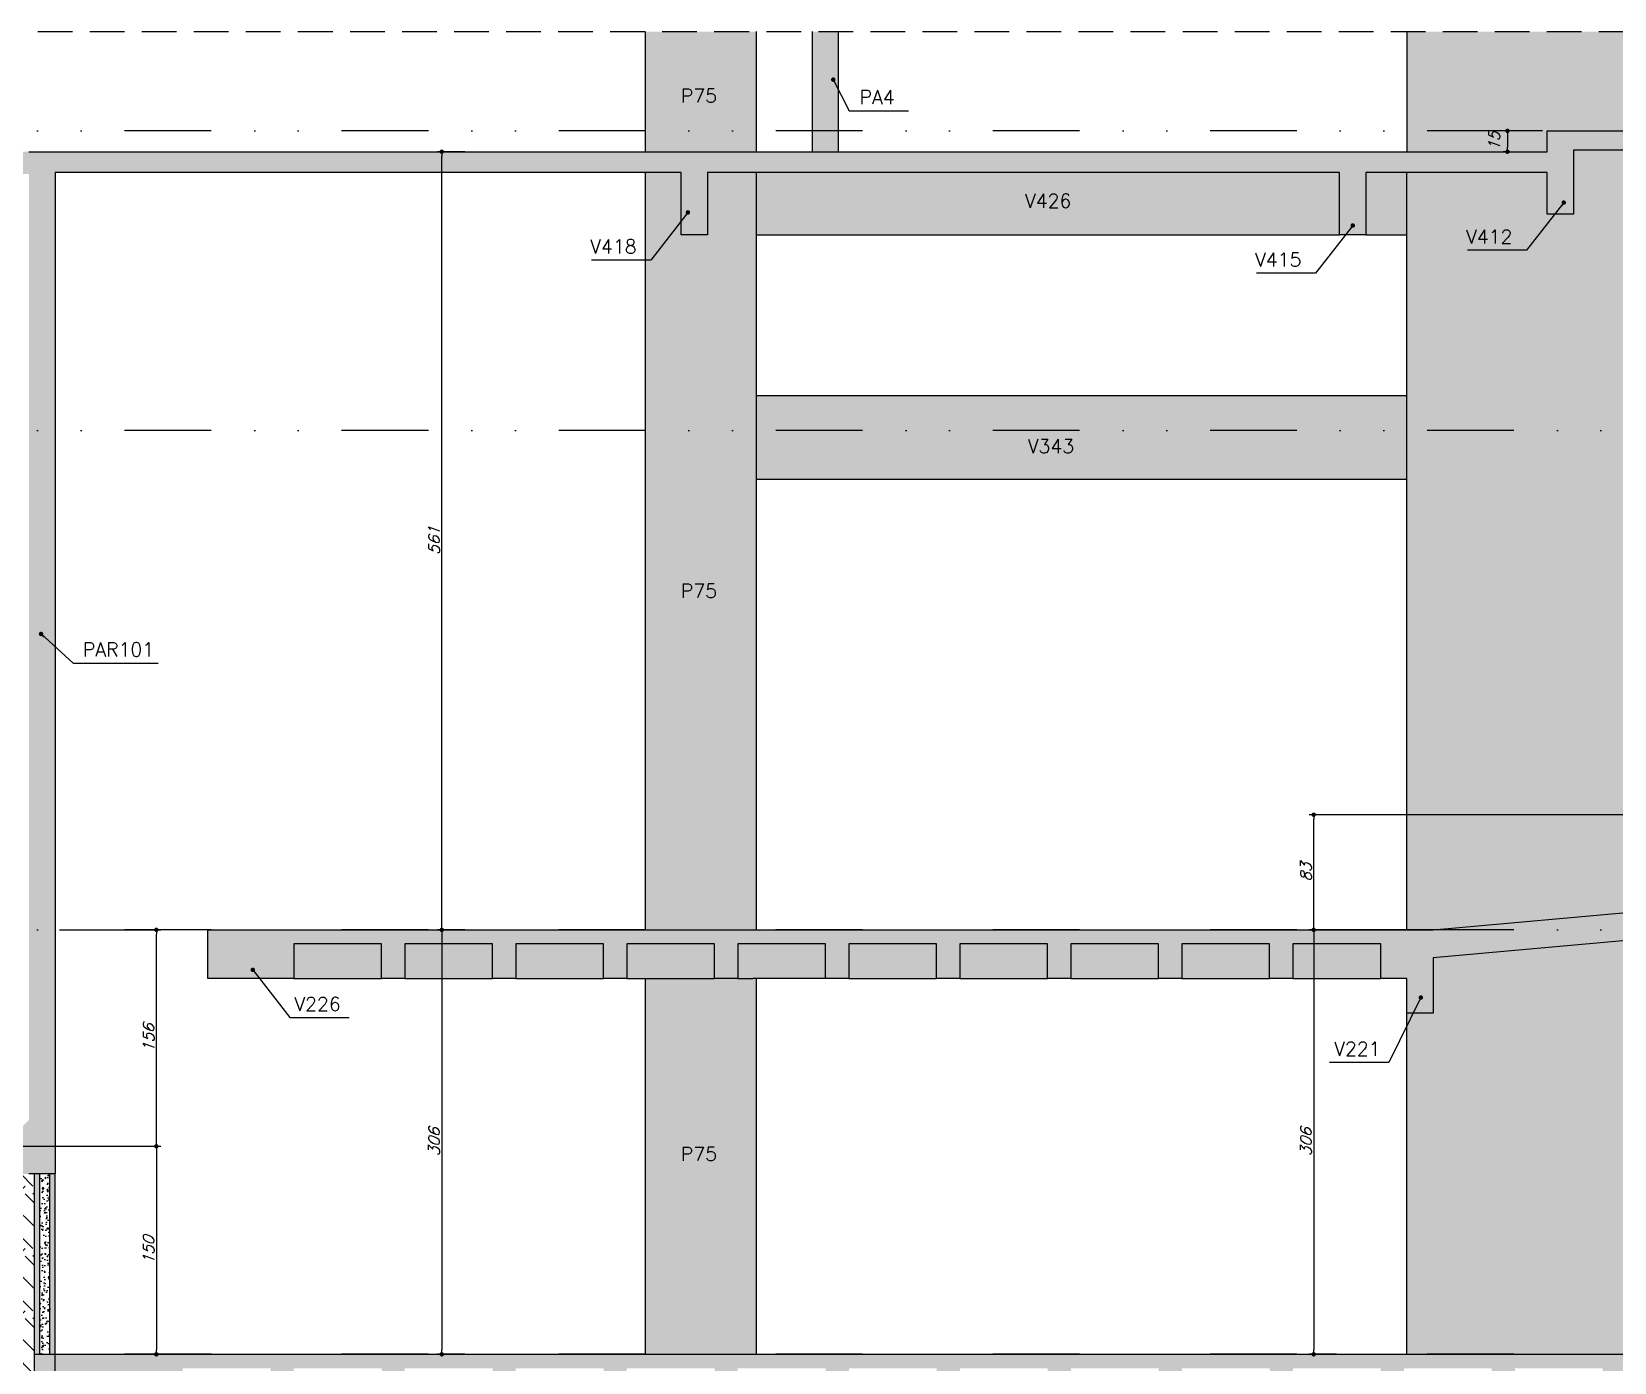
# Model space of a CAD drawing. Header units: millimetres. Extents: x 0 to 7795, y 0 to 4500.
# Drawn here: x 927 to 2068, y 1690 to 2649 of the extents above; entities that cross this region are included whole.
import ezdxf

# ---------------------------------------------------------------- set-up
doc = ezdxf.new("R2010")
doc.units = ezdxf.units.MM
doc.header["$LTSCALE"] = 50
doc.linetypes.add('DASHED', pattern=[0.75, 0.5, -0.25])
doc.linetypes.add('DIVIDE2', pattern=[0.625, 0.25, -0.125, 0, -0.125, 0, -0.125])
for name, color, linetype in [('F-AUX', 2, 'Continuous'), ('F-AUX-DET', 2, 'Continuous'), ('F-CORTE', 4, 'Continuous'), ('F-COTAS', 106, 'Continuous'), ('F-EIXOS-DET', 1, 'Continuous'), ('F-LEADER', 1, 'Continuous'), ('F-SOLIDO-CORTE', 71, 'Continuous'), ('F-TEXTO-YELLOW', 2, 'Continuous'), ('F-VISTA', 2, 'Continuous'), ('F-VISTA SÓLIDO 1', 254, 'Continuous'), ('F-VISTA SÓLIDO 3', 252, 'Continuous')]:
    doc.layers.add(name, color=color, linetype=linetype)
doc.styles.add('CP-TEXT-INCL', font='simplex.shx', dxfattribs={"oblique": 20})
doc.styles.add('MCP', font='simplex.shx')
doc.dimstyles.new('CP-COTAS-50', dxfattribs={"dimscale": 0.64, "dimtxt": 12.5, "dimasz": 5, "dimexe": 5, "dimexo": 5, "dimgap": 2.5, "dimtad": 1, "dimdec": 1, "dimdsep": 46, "dimtxsty": 'CP-TEXT-INCL', "dimblk1": 'DOT', "dimblk2": 'DOT', "dimsah": 1, "dimcen": 9, "dimclrd": 256, "dimclre": 256, "dimclrt": 256, "dimadec": 0, "dimazin": 0, "dimtfac": 1, "dimtdec": 1, "dimtmove": 2, "dimatfit": 3, "dimldrblk": 'DOT', "dimfxl": 5, "dimtolj": 1, "dimarcsym": 0})
pattern_1 = [(45, (-2871.623, 896.083), (0, 44.90128), [31.75, -31.75]), (45, (-2880.042, 904.5), (0, 44.90128), [31.75, -31.75]), (45, (-2888.46, 912.92), (0, 44.90128), [31.75, -31.75]), (135, (-2888.46, 918.533), (-44.90128, 0), [31.75, -31.75]), (135, (-2880.042, 926.952), (-44.90128, 0), [31.75, -31.75]), (135, (-2871.623, 935.37), (-44.90128, 0), [31.75, -31.75])]

# ---------------------------------------------------------------- blocks, each defined once
blk = doc.blocks.new('_DOT')
at = {"color": 0, "linetype": 'ByBlock'}
blk.add_line((-0.5, 0), (-1, 0), dxfattribs=at)
at = {"color": 0, "linetype": 'ByBlock', "const_width": 0.5}
blk.add_lwpolyline([(-0.25, 0, 1), (0.25, 0, 1)], format="xyb", close=True, dxfattribs=at)
blk = doc.blocks.new('*D115')
at = {"layer": 'DEFPOINTS', "color": 0, "transparency": 16777216}
for p in [(864.5, 1845.4), (977.4, 1695.4), (1017.1, 1695.4)]:
    blk.add_point(p, dxfattribs=at)
at = {"layer": 'F-COTAS', "lineweight": -2, "transparency": 16777216}
for p, q in [((867.7, 1845.4), (1020.3, 1845.4)), ((1017.1, 1842.2), (1017.1, 1698.6)), ((980.6, 1695.4), (1020.3, 1695.4))]:
    blk.add_line(p, q, dxfattribs=at)
at = {"layer": 'F-COTAS', "lineweight": -2, "transparency": 16777216, "xscale": 3.2, "yscale": 3.2, "zscale": 3.2}
for p, rotation in [((1017.1, 1845.4), 90), ((1017.1, 1695.4), 270)]:
    blk.add_blockref('_DOT', p, dxfattribs=dict(at, rotation=rotation))
at = {"layer": 'F-COTAS', "transparency": 16777216, "insert": (1011.5, 1770.4), "char_height": 8, "attachment_point": 5, "rotation": 90, "style": 'CP-TEXT-INCL'}
blk.add_mtext('\\A1;150', dxfattribs=at)
blk = doc.blocks.new('*D119')
at = {"layer": 'DEFPOINTS', "color": 0, "transparency": 16777216}
for p in [(1242.6, 2001.4), (1222.8, 1695.4), (1242.6, 1695.4)]:
    blk.add_point(p, dxfattribs=at)
at = {"layer": 'F-COTAS', "lineweight": -2, "transparency": 16777216}
for p, q in [((1239.4, 2001.4), (1219.6, 2001.4)), ((1222.8, 1998.2), (1222.8, 1698.6)), ((1239.4, 1695.4), (1219.6, 1695.4))]:
    blk.add_line(p, q, dxfattribs=at)
at = {"layer": 'F-COTAS', "lineweight": -2, "transparency": 16777216, "xscale": 3.2, "yscale": 3.2, "zscale": 3.2}
for p, rotation in [((1222.8, 2001.4), 90), ((1222.8, 1695.4), 270)]:
    blk.add_blockref('_DOT', p, dxfattribs=dict(at, rotation=rotation))
at = {"layer": 'F-COTAS', "transparency": 16777216, "insert": (1217.2, 1848.4), "char_height": 8, "attachment_point": 5, "rotation": 90, "style": 'CP-TEXT-INCL'}
blk.add_mtext('\\A1;306', dxfattribs=at)
blk = doc.blocks.new('*D120')
at = {"layer": 'DEFPOINTS', "color": 0, "transparency": 16777216}
for p in [(1222.8, 2562.4), (1242.6, 2562.4), (1242.6, 2001.4)]:
    blk.add_point(p, dxfattribs=at)
at = {"layer": 'F-COTAS', "lineweight": -2, "transparency": 16777216}
for p, q in [((1239.4, 2562.4), (1219.6, 2562.4)), ((1222.8, 2004.6), (1222.8, 2559.2)), ((1239.4, 2001.4), (1219.6, 2001.4))]:
    blk.add_line(p, q, dxfattribs=at)
at = {"layer": 'F-COTAS', "lineweight": -2, "transparency": 16777216, "xscale": 3.2, "yscale": 3.2, "zscale": 3.2}
for p, rotation in [((1222.8, 2562.4), 90), ((1222.8, 2001.4), 270)]:
    blk.add_blockref('_DOT', p, dxfattribs=dict(at, rotation=rotation))
at = {"layer": 'F-COTAS', "transparency": 16777216, "insert": (1217.2, 2281.9), "char_height": 8, "attachment_point": 5, "rotation": 90, "style": 'CP-TEXT-INCL'}
blk.add_mtext('\\A1;561', dxfattribs=at)
blk = doc.blocks.new('*D121')
at = {"layer": 'DEFPOINTS', "color": 0, "transparency": 16777216}
for p in [(1851.1, 2084.4), (2862.2, 2084.4), (1937.2, 2001.4)]:
    blk.add_point(p, dxfattribs=at)
at = {"layer": 'F-COTAS', "lineweight": -2, "transparency": 16777216}
for p, q in [((2859, 2084.4), (1847.9, 2084.4)), ((1851.1, 2004.6), (1851.1, 2081.2)), ((1934, 2001.4), (1847.9, 2001.4))]:
    blk.add_line(p, q, dxfattribs=at)
at = {"layer": 'F-COTAS', "lineweight": -2, "transparency": 16777216, "xscale": 3.2, "yscale": 3.2, "zscale": 3.2}
for p, rotation in [((1851.1, 2084.4), 90), ((1851.1, 2001.4), 270)]:
    blk.add_blockref('_DOT', p, dxfattribs=dict(at, rotation=rotation))
at = {"layer": 'F-COTAS', "transparency": 16777216, "insert": (1845.5, 2042.9), "char_height": 8, "attachment_point": 5, "rotation": 90, "style": 'CP-TEXT-INCL'}
blk.add_mtext('\\A1;83', dxfattribs=at)
blk = doc.blocks.new('*D125')
at = {"layer": 'DEFPOINTS', "color": 0, "transparency": 16777216}
for p in [(2019.2, 2577.4), (1990.7, 2562.4), (1995.5, 2562.4)]:
    blk.add_point(p, dxfattribs=at)
at = {"layer": 'F-COTAS', "lineweight": -2, "transparency": 16777216}
for p, q in [((2016, 2577.4), (1987.5, 2577.4)), ((1990.7, 2574.2), (1990.7, 2565.6)), ((1992.3, 2562.4), (1987.5, 2562.4))]:
    blk.add_line(p, q, dxfattribs=at)
at = {"layer": 'F-COTAS', "lineweight": -2, "transparency": 16777216, "xscale": 3.2, "yscale": 3.2, "zscale": 3.2}
for p, rotation in [((1990.7, 2577.4), 90), ((1990.7, 2562.4), 270)]:
    blk.add_blockref('_DOT', p, dxfattribs=dict(at, rotation=rotation))
at = {"layer": 'F-COTAS', "transparency": 16777216, "insert": (1981.1, 2569.9), "char_height": 8, "attachment_point": 5, "rotation": 90, "style": 'CP-TEXT-INCL'}
blk.add_mtext('\\A1;15', dxfattribs=at)
blk = doc.blocks.new('*D126')
at = {"layer": 'DEFPOINTS', "color": 0, "transparency": 16777216}
for p in [(1870.8, 2001.4), (1851.1, 1695.4), (1870.8, 1695.4)]:
    blk.add_point(p, dxfattribs=at)
at = {"layer": 'F-COTAS', "lineweight": -2, "transparency": 16777216}
for p, q in [((1867.6, 2001.4), (1847.9, 2001.4)), ((1851.1, 1998.2), (1851.1, 1698.6)), ((1867.6, 1695.4), (1847.9, 1695.4))]:
    blk.add_line(p, q, dxfattribs=at)
at = {"layer": 'F-COTAS', "lineweight": -2, "transparency": 16777216, "xscale": 3.2, "yscale": 3.2, "zscale": 3.2}
for p, rotation in [((1851.1, 2001.4), 90), ((1851.1, 1695.4), 270)]:
    blk.add_blockref('_DOT', p, dxfattribs=dict(at, rotation=rotation))
at = {"layer": 'F-COTAS', "transparency": 16777216, "insert": (1845.5, 1848.4), "char_height": 8, "attachment_point": 5, "rotation": 90, "style": 'CP-TEXT-INCL'}
blk.add_mtext('\\A1;306', dxfattribs=at)
blk = doc.blocks.new('*D127')
at = {"layer": 'DEFPOINTS', "color": 0, "transparency": 16777216}
for p in [(944.2, 2001.4), (1017.1, 2001.4), (944.2, 1845.4)]:
    blk.add_point(p, dxfattribs=at)
at = {"layer": 'F-COTAS', "lineweight": -2, "transparency": 16777216}
for p, q in [((947.4, 2001.4), (1020.3, 2001.4)), ((1017.1, 1848.6), (1017.1, 1998.2)), ((947.4, 1845.4), (1020.3, 1845.4))]:
    blk.add_line(p, q, dxfattribs=at)
at = {"layer": 'F-COTAS', "lineweight": -2, "transparency": 16777216, "xscale": 3.2, "yscale": 3.2, "zscale": 3.2}
for p, rotation in [((1017.1, 2001.4), 90), ((1017.1, 1845.4), 270)]:
    blk.add_blockref('_DOT', p, dxfattribs=dict(at, rotation=rotation))
at = {"layer": 'F-COTAS', "transparency": 16777216, "insert": (1011.5, 1923.4), "char_height": 8, "attachment_point": 5, "rotation": 90, "style": 'CP-TEXT-INCL'}
blk.add_mtext('\\A1;156', dxfattribs=at)

msp = doc.modelspace()

# ---------------------------------------------------------------- hatches: boundary and pattern name
at = {"layer": 'F-AUX'}
h = msp.add_hatch(dxfattribs=at)
h.set_pattern_fill('AR-CONC', color=1, scale=0.05)
h.set_pattern_definition([(50, (-2871.623, 896.0825), (9.109233, -0.796954), [0.9525, -10.4775]), (355, (-2871.623, 896.083), (-1.76217, 9.552842), [0.762, -8.38203]), (100.45144, (-2870.864, 896.016), (7.347062, 8.755888), [0.8095, -8.904512]), (46.1842, (-2871.623, 898.623), (13.553952, -2.102116), [1.42875, -15.71625]), (96.63556, (-2870.493, 898.447), (11.870207, 12.371306), [1.21425, -13.35678]), (351.18415, (-2871.623, 898.623), (11.870207, 12.371306), [1.143, -12.572987]), (21, (-2870.353, 897.9875), (7.58072, -5.11326), [0.9525, -10.4775]), (326, (-2870.353, 897.988), (3.090101, 9.209398), [0.762, -8.382]), (71.45144, (-2869.721, 897.561), (10.67082, 4.096138), [0.8095, -8.904497]), (37.5, (-2871.6227, 896.0825), (0.1544302, 4.227752), [0, -8.2804, 0, -8.509, 0, -8.41375]), (7.5, (-2871.6227, 896.0825), (3.340983, 5.009029), [0, -4.8514, 0, -8.0899, 0, -3.20675]), (327.5, (-2874.455, 896.0825), (6.7795298, -0.2864372), [0, -3.175, 0, -9.906, 0, -13.1445]), (317.5, (-2875.725, 896.0825), (7.406459, 1.271325), [0, -4.1275, 0, -6.5786, 0, -9.3345])])
h.paths.add_polyline_path([(940.23, 1825.39), (933.23, 1825.39), (933.23, 1695.39), (940.23, 1695.39)])
at = {"layer": 'F-AUX-DET'}
h = msp.add_hatch(dxfattribs=at)
h.set_pattern_fill('EARTH', color=252, scale=5, angle=45)
h.set_pattern_definition(pattern_1)
h.paths.add_polyline_path([(929.23, 1825.39), (925.23, 1825.39), (649.08, 1825.39), (639.08, 1825.39), (546.31, 1825.39), (538.23, 1825.39), (533.28, 1825.39), (519.23, 1825.39), (519.23, 1871.25), (519.23, 2001.4), (406.66, 2001.4), (406.66, 1695.4), (929.23, 1695.4)])
h = msp.add_hatch(dxfattribs=at)
h.set_pattern_fill('EARTH', color=252, scale=5, angle=45)
h.set_pattern_definition(pattern_1)
h.paths.add_polyline_path([(406.66, 999.4), (929.23, 999.4), (929.23, 1695.4), (406.66, 1695.4)])
at = {"layer": 'F-SOLIDO-CORTE'}
h = msp.add_hatch(color=256, dxfattribs=at)
h.dxf.hatch_style = 1
h.paths.add_polyline_path([(3543.23, 999.4), (3593.23, 999.4), (3593.23, 1695.39), (3593.23, 1881.95), (3593.23, 2001.39), (3593.23, 2197.76), (3593.23, 2648.95), (3543.23, 2648.95), (3543.23, 2361.39), (3375.78, 2361.39), (3140.81, 2361.39), (3127.47, 2361.39), (3048.23, 2361.39), (3048.23, 2369.23), (3048.23, 2397.39), (3039.31, 2397.39), (3029.23, 2397.39), (3029.23, 2365.56), (3029.23, 2337.39), (3039.31, 2337.39), (3048.23, 2337.39), (3127.47, 2337.39), (3140.81, 2337.39), (3375.78, 2337.39), (3543.23, 2337.39), (3543.23, 2165.03), (3543.23, 2084.39), (3375.92, 2084.39), (3062.92, 2084.39), (3049.58, 2084.39), (3026.95, 2084.39), (2862.23, 2084.39), (1937.23, 2001.39), (1752.04, 2001.39), (1744.58, 2001.39), (1740.22, 2001.39), (1694.71, 2001.39), (1685.84, 2001.39), (1192.58, 2001.39), (1130.17, 2001.39), (1104.23, 2001.39), (1067.26, 2001.39), (1054.23, 2001.39), (1054.23, 1975.51), (1054.23, 1966.39), (1067.26, 1966.39), (1104.23, 1966.39), (1111.08, 1966.39), (1116.1, 1966.39), (1116.1, 1991.39), (1130.17, 1991.39), (1179.35, 1991.39), (1179.35, 1966.39), (1196.1, 1966.39), (1196.1, 1991.39), (1259.35, 1991.39), (1259.35, 1966.39), (1276.1, 1966.39), (1276.1, 1991.39), (1339.35, 1991.39), (1339.35, 1966.39), (1356.1, 1966.39), (1356.1, 1991.39), (1419.35, 1991.39), (1419.35, 1966.39), (1436.1, 1966.39), (1436.1, 1991.39), (1499.35, 1991.39), (1499.35, 1966.39), (1516.1, 1966.39), (1516.1, 1991.39), (1579.35, 1991.39), (1579.35, 1966.39), (1596.1, 1966.39), (1596.1, 1991.39), (1659.35, 1991.39), (1659.35, 1966.39), (1676.1, 1966.39), (1676.1, 1991.39), (1685.84, 1991.39), (1694.71, 1991.39), (1739.35, 1991.39), (1739.35, 1966.39), (1740.23, 1966.39), (1756.1, 1966.39), (1756.1, 1991.39), (1819.35, 1991.39), (1819.35, 1966.39), (1820.23, 1966.39), (1836.1, 1966.39), (1836.1, 1991.39), (1899.35, 1991.39), (1899.35, 1966.39), (1905.1, 1966.39), (1908.27, 1966.39), (1911.51, 1966.39), (1918.23, 1966.39), (1918.23, 1941.39), (1931.06, 1941.39), (1937.23, 1941.39), (1937.23, 1981.31), (2539.23, 2035.33), (2539.23, 1991.39), (2558.23, 1991.39), (2558.23, 2037.03), (2862.23, 2064.31), (2862.23, 2004.39), (2872.45, 2004.39), (2881.23, 2004.39), (2881.23, 2047.44), (2881.23, 2064.39), (3026.95, 2064.39), (3049.58, 2064.39), (3062.92, 2064.39), (3375.92, 2064.39), (3543.23, 2064.39), (3543.23, 1897.83), (3543.23, 1695.39), (3375.92, 1695.39), (3362.91, 1695.39), (2340.95, 1695.39), (2304.08, 1695.39), (2280.8, 1695.39), (1949.28, 1695.39), (944.23, 1695.39), (944.23, 1660.39), (1003.93, 1660.39), (1015.16, 1660.39), (1018.87, 1660.39), (1036.1, 1660.39), (1036.1, 1685.39), (1099.35, 1685.39), (1099.35, 1660.39), (1100.23, 1660.39), (1116.1, 1660.39), (1116.1, 1685.39), (1179.35, 1685.39), (1179.35, 1660.39), (1196.1, 1660.39), (1196.1, 1685.39), (1259.35, 1685.39), (1259.35, 1660.39), (1260.23, 1660.39), (1276.1, 1660.39), (1276.1, 1685.39), (1339.35, 1685.39), (1339.35, 1660.39), (1356.1, 1660.39), (1356.1, 1685.39), (1419.35, 1685.39), (1419.35, 1660.39), (1420.23, 1660.39), (1436.1, 1660.39), (1436.1, 1685.39), (1499.35, 1685.39), (1499.35, 1660.39), (1500.23, 1660.39), (1516.1, 1660.39), (1516.1, 1685.39), (1579.35, 1685.39), (1579.35, 1660.39), (1596.1, 1660.39), (1596.1, 1685.39), (1659.35, 1685.39), (1659.35, 1660.39), (1676.1, 1660.39), (1676.1, 1685.39), (1739.35, 1685.39), (1739.35, 1660.39), (1740.23, 1660.39), (1756.1, 1660.39), (1756.1, 1685.39), (1819.35, 1685.39), (1819.35, 1660.39), (1820.23, 1660.39), (1836.1, 1660.39), (1836.1, 1685.39), (1899.35, 1685.39), (1899.35, 1660.39), (1916.1, 1660.39), (1916.1, 1685.39), (1949.28, 1685.39), (1979.35, 1685.39), (1979.35, 1660.39), (1996.1, 1660.39), (1996.1, 1685.39), (2059.35, 1685.39), (2059.35, 1660.39), (2076.1, 1660.39), (2076.1, 1685.39), (2139.35, 1685.39), (2139.35, 1660.39), (2140.23, 1660.39), (2156.1, 1660.39), (2156.1, 1685.39), (2219.35, 1685.39), (2219.35, 1660.39), (2220.23, 1660.39), (2236.1, 1660.39), (2236.1, 1685.39), (2280.8, 1685.39), (2299.35, 1685.39), (2299.35, 1660.39), (2300.23, 1660.39), (2316.1, 1660.39), (2316.1, 1685.39), (2340.95, 1685.39), (2379.35, 1685.39), (2379.35, 1660.39), (2380.23, 1660.39), (2396.1, 1660.39), (2396.1, 1685.39), (2459.35, 1685.39), (2459.35, 1660.39), (2476.1, 1660.39), (2476.1, 1685.39), (2539.35, 1685.39), (2539.35, 1660.39), (2556.1, 1660.39), (2556.1, 1685.39), (2619.35, 1685.39), (2619.35, 1660.39), (2636.1, 1660.39), (2636.1, 1685.39), (2699.35, 1685.39), (2699.35, 1660.39), (2716.1, 1660.39), (2716.1, 1685.39), (2779.35, 1685.39), (2779.35, 1660.39), (2796.1, 1660.39), (2796.1, 1685.39), (2859.35, 1685.39), (2859.35, 1660.39), (2876.1, 1660.39), (2876.1, 1685.39), (2939.35, 1685.39), (2939.35, 1660.39), (2956.1, 1660.39), (2956.1, 1685.39), (3019.35, 1685.39), (3019.35, 1660.39), (3036.1, 1660.39), (3036.1, 1685.39), (3099.35, 1685.39), (3099.35, 1660.39), (3116.1, 1660.39), (3116.1, 1685.39), (3179.35, 1685.39), (3179.35, 1660.39), (3180.23, 1660.39), (3196.1, 1660.39), (3196.1, 1685.39), (3259.35, 1685.39), (3259.35, 1660.39), (3260.23, 1660.39), (3276.1, 1660.39), (3276.1, 1685.39), (3339.35, 1685.39), (3339.35, 1660.39), (3340.23, 1660.39), (3356.1, 1660.39), (3356.1, 1685.39), (3362.91, 1685.39), (3375.92, 1685.39), (3419.35, 1685.39), (3419.35, 1660.39), (3436.1, 1660.39), (3436.1, 1685.39), (3499.35, 1685.39), (3499.35, 1660.39), (3508.65, 1660.39), (3514.91, 1660.39), (3518.46, 1660.39), (3543.23, 1660.39)])
h = msp.add_hatch(color=256, dxfattribs=at)
h.dxf.hatch_style = 1
h.paths.add_polyline_path([(3048.23, 2577.39), (3039.31, 2577.39), (3029.23, 2577.39), (2949.12, 2577.39), (2895.53, 2577.39), (2777.23, 2577.39), (2768.45, 2577.39), (2758.23, 2577.39), (2657.08, 2577.39), (2626.15, 2577.39), (2457.93, 2577.39), (2387.23, 2577.39), (2378.31, 2577.39), (2368.23, 2577.39), (2213.31, 2577.39), (2038.23, 2577.39), (2029.31, 2577.39), (2019.23, 2577.39), (2019.23, 2562.39), (1971.81, 2562.39), (1902.27, 2562.39), (1888.73, 2562.39), (1878.21, 2562.39), (1869.73, 2562.39), (1678.83, 2562.39), (1670.81, 2562.39), (1661.9, 2562.39), (1656.37, 2562.39), (1613.49, 2562.39), (1605.6, 2562.39), (1414.23, 2562.39), (1403.21, 2562.39), (1395.23, 2562.39), (1382.99, 2562.39), (1119.58, 2562.39), (944.23, 2562.39), (938.79, 2562.39), (925.23, 2562.39), (845.06, 2562.39), (801.71, 2562.39), (762.68, 2562.39), (678.99, 2562.39), (629.59, 2562.39), (546.31, 2562.39), (538.23, 2562.39), (533.28, 2562.39), (519.23, 2562.39), (519.23, 2413.77), (519.23, 2361.39), (519.23, 2095.21), (519.23, 2001.39), (519.23, 1871.25), (519.23, 1825.39), (533.28, 1825.39), (538.23, 1825.39), (546.31, 1825.39), (639.08, 1825.39), (649.08, 1825.39), (925.23, 1825.39), (929.23, 1825.39), (944.23, 1825.39), (944.23, 1950.98), (944.23, 2001.39), (944.23, 2258.28), (944.23, 2361.39), (944.23, 2504.82), (944.23, 2547.39), (1119.58, 2547.39), (1382.99, 2547.39), (1395.23, 2547.39), (1395.23, 2537.18), (1395.23, 2502.39), (1403.21, 2502.39), (1414.23, 2502.39), (1414.23, 2527.6), (1414.23, 2547.39), (1605.6, 2547.39), (1613.49, 2547.39), (1656.37, 2547.39), (1661.9, 2547.39), (1670.81, 2547.39), (1681.1, 2547.39), (1869.73, 2547.39), (1869.73, 2529.19), (1869.73, 2502.39), (1878.21, 2502.39), (1888.73, 2502.39), (1888.73, 2535.6), (1888.73, 2547.39), (1902.27, 2547.39), (1971.81, 2547.39), (2019.23, 2547.39), (2019.23, 2517.39), (2029.31, 2517.39), (2038.23, 2517.39), (2038.23, 2549.22), (2038.23, 2563.39), (2213.31, 2563.39), (2368.23, 2563.39), (2368.23, 2545.56), (2368.23, 2517.39), (2378.31, 2517.39), (2387.23, 2517.39), (2387.23, 2549.22), (2387.23, 2565.39), (2458.67, 2565.39), (2627.48, 2565.39), (2657.08, 2565.39), (2758.23, 2565.39), (2758.23, 2545.1), (2758.23, 2517.39), (2768.45, 2517.39), (2777.23, 2517.39), (2777.23, 2549.68), (2777.23, 2565.39), (2895.53, 2565.39), (2949.12, 2565.39), (3029.23, 2565.39), (3029.23, 2545.56), (3029.23, 2517.39), (3039.31, 2517.39), (3048.23, 2517.39), (3048.23, 2549.23)])
h.paths.add_polyline_path([(925.23, 2546.39), (925.23, 2418.97), (925.23, 2361.39), (925.23, 2104.51), (925.23, 2001.39), (925.23, 1875.8), (925.23, 1864.39), (906.23, 1845.39), (649.08, 1845.39), (639.08, 1845.39), (557.23, 1845.39), (538.23, 1864.39), (538.23, 1955.53), (538.23, 2001.39), (538.23, 2267.58), (538.23, 2361.39), (538.23, 2510.01), (538.23, 2546.39), (546.31, 2546.39), (629.59, 2546.39), (678.99, 2546.39), (762.68, 2546.39), (801.71, 2546.39), (845.06, 2546.39)], flags=16)
h = msp.add_hatch(color=256, dxfattribs=at)
h.dxf.hatch_style = 1
h.paths.add_polyline_path([(933.23, 1825.39), (929.23, 1825.39), (929.23, 1695.39), (933.23, 1695.39)])
h = msp.add_hatch(color=256, dxfattribs=at)
h.dxf.hatch_style = 1
h.paths.add_polyline_path([(944.23, 1825.39), (940.23, 1825.39), (940.23, 1695.39), (944.23, 1695.39)])
h = msp.add_hatch(color=256, dxfattribs=at)
h.dxf.hatch_style = 1
h.paths.add_polyline_path([(944.23, 1695.39), (940.23, 1695.39), (933.23, 1695.39), (929.23, 1695.39), (929.23, 1660.39), (933.23, 1660.39), (944.23, 1660.39)])
at = {"layer": 'F-VISTA SÓLIDO 1'}
h = msp.add_hatch(color=256, dxfattribs=at)
h.dxf.hatch_style = 1
h.paths.add_polyline_path([(1449.23, 2648.95), (1369.23, 2648.95), (1369.23, 2562.39), (1382.99, 2562.39), (1395.23, 2562.39), (1403.21, 2562.39), (1414.23, 2562.39), (1449.23, 2562.39)])
h = msp.add_hatch(color=256, dxfattribs=at)
h.dxf.hatch_style = 1
h.paths.add_polyline_path([(1508.73, 2648.95), (1489.73, 2648.95), (1489.73, 2562.39), (1508.73, 2562.39)])
h = msp.add_hatch(color=256, dxfattribs=at)
h.dxf.hatch_style = 1
h.paths.add_polyline_path([(2387.23, 2648.95), (1918.23, 2648.95), (1918.23, 2579.39), (1918.23, 2562.39), (1971.81, 2562.39), (2019.23, 2562.39), (2019.23, 2577.39), (2029.31, 2577.39), (2038.23, 2577.39), (2213.31, 2577.39), (2368.23, 2577.39), (2378.31, 2577.39), (2387.23, 2577.39)])
h = msp.add_hatch(color=256, dxfattribs=at)
h.dxf.hatch_style = 1
h.paths.add_polyline_path([(2387.23, 2517.39), (2378.31, 2517.39), (2368.23, 2517.39), (2368.23, 2545.56), (2368.23, 2563.39), (2213.31, 2563.39), (2038.23, 2563.39), (2038.23, 2549.22), (2038.23, 2517.39), (2029.31, 2517.39), (2019.23, 2517.39), (2019.23, 2547.39), (1971.81, 2547.39), (1918.23, 2547.39), (1918.23, 2247.03), (2387.23, 2247.03)])
h = msp.add_hatch(color=256, dxfattribs=at)
h.dxf.hatch_style = 1
h.paths.add_polyline_path([(1449.23, 2547.39), (1414.23, 2547.39), (1414.23, 2527.6), (1414.23, 2502.39), (1403.21, 2502.39), (1395.23, 2502.39), (1395.23, 2537.18), (1395.23, 2547.39), (1382.99, 2547.39), (1369.23, 2547.39), (1369.23, 2001.39), (1449.23, 2001.39)])
h = msp.add_hatch(color=256, dxfattribs=at)
h.dxf.hatch_style = 1
h.paths.add_polyline_path([(1869.73, 2529.19), (1869.73, 2547.39), (1681.1, 2547.39), (1670.81, 2547.39), (1661.9, 2547.39), (1656.37, 2547.39), (1613.49, 2547.39), (1605.6, 2547.39), (1449.23, 2547.39), (1449.23, 2502.39), (1489.73, 2502.39), (1508.73, 2502.39), (1704.23, 2502.39), (1711.23, 2502.39), (1718.23, 2502.39), (1869.73, 2502.39)])
h = msp.add_hatch(color=256, dxfattribs=at)
h.dxf.hatch_style = 1
h.paths.add_polyline_path([(1918.23, 2547.39), (1902.27, 2547.39), (1888.73, 2547.39), (1888.73, 2535.6), (1888.73, 2502.39), (1918.23, 2502.39)])
h = msp.add_hatch(color=256, dxfattribs=at)
h.dxf.hatch_style = 1
h.paths.add_polyline_path([(1918.23, 2386.39), (1888.73, 2386.39), (1879.23, 2386.39), (1869.73, 2386.39), (1527.73, 2386.39), (1518.23, 2386.39), (1508.73, 2386.39), (1449.23, 2386.39), (1449.23, 2326.39), (1508.73, 2326.39), (1518.23, 2326.39), (1527.73, 2326.39), (1869.73, 2326.39), (1879.23, 2326.39), (1888.73, 2326.39), (1918.23, 2326.39)])
h = msp.add_hatch(color=256, dxfattribs=at)
h.dxf.hatch_style = 1
h.paths.add_polyline_path([(2777.23, 2247.03), (2539.23, 2247.03), (2539.23, 2121.39), (2387.23, 2121.39), (2387.23, 2247.03), (1918.23, 2247.03), (1918.23, 2121.39), (1918.23, 2001.39), (1937.23, 2001.39), (2862.23, 2084.39), (2777.23, 2084.39), (2777.23, 2121.39)])
h = msp.add_hatch(color=256, dxfattribs=at)
h.dxf.hatch_style = 1
h.paths.add_polyline_path([(2539.23, 2035.33), (1937.23, 1981.31), (1937.23, 1966.39), (2387.23, 1966.39), (2387.23, 1991.39), (2539.23, 1991.39)])
h = msp.add_hatch(color=256, dxfattribs=at)
h.dxf.hatch_style = 1
h.paths.add_polyline_path([(1449.23, 1966.39), (1369.23, 1966.39), (1369.23, 1695.4), (1449.23, 1695.4)])
h = msp.add_hatch(color=256, dxfattribs=at)
h.dxf.hatch_style = 1
h.paths.add_polyline_path([(2387.23, 1941.39), (2387.23, 1966.39), (1937.23, 1966.39), (1937.23, 1941.39), (1931.06, 1941.39), (1918.23, 1941.39), (1918.23, 1695.39), (1949.28, 1695.39), (2280.8, 1695.39), (2304.08, 1695.39), (2340.95, 1695.39), (2387.23, 1695.39)])
at = {"layer": 'F-VISTA SÓLIDO 3'}
h = msp.add_hatch(color=256, dxfattribs=at)
h.dxf.hatch_style = 1
h.paths.add_polyline_path([(1179.35, 1991.39), (1130.17, 1991.39), (1116.1, 1991.39), (1116.1, 1966.39), (1179.35, 1966.39), (1179.35, 1967.7)])
h = msp.add_hatch(color=256, dxfattribs=at)
h.dxf.hatch_style = 1
h.paths.add_polyline_path([(1259.35, 1991.39), (1196.1, 1991.39), (1196.1, 1966.39), (1235.23, 1966.39), (1259.35, 1966.39)])
h = msp.add_hatch(color=256, dxfattribs=at)
h.dxf.hatch_style = 1
h.paths.add_polyline_path([(1339.35, 1991.39), (1276.1, 1991.39), (1276.1, 1966.39), (1339.35, 1966.39)])
h = msp.add_hatch(color=256, dxfattribs=at)
h.dxf.hatch_style = 1
h.paths.add_polyline_path([(1419.35, 1991.39), (1356.1, 1991.39), (1356.1, 1966.39), (1369.23, 1966.39), (1369.77, 1966.39), (1370.04, 1966.39), (1371.44, 1966.39), (1371.64, 1966.39), (1371.98, 1966.39), (1374.13, 1966.39), (1374.59, 1966.39), (1375.05, 1966.39), (1378.59, 1966.39), (1379.15, 1966.39), (1383.52, 1966.39), (1384.17, 1966.39), (1389.23, 1966.39), (1389.95, 1966.39), (1395.23, 1966.39), (1395.55, 1966.39), (1396.32, 1966.39), (1396.83, 1966.39), (1397.4, 1966.39), (1402.28, 1966.39), (1403.08, 1966.39), (1409.23, 1966.39), (1409.8, 1966.39), (1410.02, 1966.39), (1414.13, 1966.39), (1414.23, 1966.39), (1416.18, 1966.39), (1416.95, 1966.39), (1419.35, 1966.39), (1419.35, 1967.7)])
h = msp.add_hatch(color=256, dxfattribs=at)
h.dxf.hatch_style = 1
h.paths.add_polyline_path([(1499.35, 1991.39), (1436.1, 1991.39), (1436.1, 1966.39), (1443.87, 1966.39), (1444.21, 1966.39), (1446.18, 1966.39), (1446.82, 1966.39), (1449.23, 1966.39), (1499.35, 1966.39), (1499.35, 1967.7)])
h = msp.add_hatch(color=256, dxfattribs=at)
h.dxf.hatch_style = 1
h.paths.add_polyline_path([(1579.35, 1991.39), (1516.1, 1991.39), (1516.1, 1966.39), (1579.35, 1966.39)])
h = msp.add_hatch(color=256, dxfattribs=at)
h.dxf.hatch_style = 1
h.paths.add_polyline_path([(1659.35, 1991.39), (1596.1, 1991.39), (1596.1, 1966.39), (1659.35, 1966.39), (1659.35, 1967.7)])
h = msp.add_hatch(color=256, dxfattribs=at)
h.dxf.hatch_style = 1
h.paths.add_polyline_path([(1739.35, 1991.39), (1694.71, 1991.39), (1685.84, 1991.39), (1676.1, 1991.39), (1676.1, 1966.39), (1739.35, 1966.39), (1739.35, 1967.7)])
h = msp.add_hatch(color=256, dxfattribs=at)
h.dxf.hatch_style = 1
h.paths.add_polyline_path([(1819.35, 1991.39), (1756.1, 1991.39), (1756.1, 1966.39), (1819.35, 1966.39), (1819.35, 1967.7)])
h = msp.add_hatch(color=256, dxfattribs=at)
h.dxf.hatch_style = 1
h.paths.add_polyline_path([(1899.35, 1991.39), (1836.1, 1991.39), (1836.1, 1966.39), (1899.35, 1966.39)])

# ---------------------------------------------------------------- linework, layer by layer
at = {"color": 1, "linetype": 'DASHED'}
msp.add_lwpolyline([(406.66, 999.4), (406.66, 2648.95), (3716.28, 2648.95), (3716.28, 999.4)], close=True, dxfattribs=at)
at = {"layer": 'F-CORTE'}
for p, q in [((2019.23, 2562.39), (2019.23, 2577.39)), ((2019.23, 2577.39), (2029.31, 2577.39)), ((2029.31, 2577.39), (2038.23, 2577.39)), ((2038.23, 2577.39), (2213.31, 2577.39)), ((925.23, 2562.39), (938.79, 2562.39)), ((938.79, 2562.39), (944.23, 2562.39)), ((944.23, 2562.39), (1119.58, 2562.39)), ((1119.58, 2562.39), (1382.99, 2562.39)), ((1382.99, 2562.39), (1395.23, 2562.39)), ((1395.23, 2562.39), (1403.21, 2562.39)), ((1403.21, 2562.39), (1414.23, 2562.39)), ((1414.23, 2562.39), (1605.6, 2562.39)), ((1605.6, 2562.39), (1613.49, 2562.39)), ((1613.49, 2562.39), (1656.37, 2562.39)), ((1656.37, 2562.39), (1661.9, 2562.39)), ((1661.9, 2562.39), (1670.81, 2562.39)), ((1670.81, 2562.39), (1678.83, 2562.39)), ((1678.83, 2562.39), (1869.73, 2562.39)), ((1869.73, 2562.39), (1878.21, 2562.39)), ((1878.21, 2562.39), (1888.73, 2562.39)), ((1888.73, 2562.39), (1902.27, 2562.39)), ((1902.27, 2562.39), (1971.81, 2562.39)), ((1971.81, 2562.39), (2019.23, 2562.39)), ((2213.31, 2563.39), (2038.23, 2563.39)), ((2038.23, 2563.39), (2038.23, 2549.22)), ((1119.58, 2547.39), (944.23, 2547.39)), ((944.23, 2547.39), (944.23, 2504.82)), ((1382.99, 2547.39), (1119.58, 2547.39)), ((1395.23, 2547.39), (1382.99, 2547.39)), ((1395.23, 2537.18), (1395.23, 2547.39)), ((1605.6, 2547.39), (1414.23, 2547.39)), ((1414.23, 2547.39), (1414.23, 2527.6)), ((1613.49, 2547.39), (1605.6, 2547.39)), ((1656.37, 2547.39), (1613.49, 2547.39)), ((1661.9, 2547.39), (1656.37, 2547.39)), ((1670.81, 2547.39), (1661.9, 2547.39)), ((1681.1, 2547.39), (1670.81, 2547.39)), ((1869.73, 2547.39), (1681.1, 2547.39)), ((1869.73, 2529.19), (1869.73, 2547.39)), ((1902.27, 2547.39), (1888.73, 2547.39)), ((1888.73, 2547.39), (1888.73, 2535.6)), ((1971.81, 2547.39), (1902.27, 2547.39)), ((2019.23, 2547.39), (1971.81, 2547.39)), ((2019.23, 2517.39), (2019.23, 2547.39)), ((2038.23, 2549.22), (2038.23, 2517.39)), ((1395.23, 2502.39), (1395.23, 2537.18)), ((1888.73, 2535.6), (1888.73, 2502.39)), ((1414.23, 2527.6), (1414.23, 2502.39)), ((1869.73, 2502.39), (1869.73, 2529.19)), ((2029.31, 2517.39), (2019.23, 2517.39)), ((2038.23, 2517.39), (2029.31, 2517.39)), ((944.23, 2504.82), (944.23, 2361.39)), ((1403.21, 2502.39), (1395.23, 2502.39)), ((1414.23, 2502.39), (1403.21, 2502.39)), ((1878.21, 2502.39), (1869.73, 2502.39)), ((1888.73, 2502.39), (1878.21, 2502.39)), ((944.23, 2361.39), (944.23, 2258.28)), ((944.23, 2258.28), (944.23, 2001.39)), ((1937.23, 2001.39), (2862.23, 2084.39)), ((2539.23, 2035.33), (1937.23, 1981.31)), ((944.23, 2001.39), (944.23, 1950.98)), ((1054.23, 1975.51), (1054.23, 2001.39)), ((1054.23, 2001.39), (1067.26, 2001.39)), ((1067.26, 2001.39), (1104.23, 2001.39)), ((1104.23, 2001.39), (1130.17, 2001.39)), ((1130.17, 2001.39), (1192.58, 2001.39)), ((1192.58, 2001.39), (1685.84, 2001.39)), ((1685.84, 2001.39), (1694.71, 2001.39)), ((1694.71, 2001.39), (1740.22, 2001.39)), ((1740.22, 2001.39), (1744.58, 2001.39)), ((1744.58, 2001.39), (1752.04, 2001.39)), ((1752.04, 2001.39), (1937.23, 2001.39)), ((1130.17, 1991.39), (1116.1, 1991.39)), ((1116.1, 1991.39), (1116.1, 1966.39)), ((1179.35, 1991.39), (1130.17, 1991.39)), ((1179.35, 1967.7), (1179.35, 1991.39)), ((1259.35, 1991.39), (1196.1, 1991.39)), ((1196.1, 1991.39), (1196.1, 1966.39)), ((1259.35, 1966.39), (1259.35, 1991.39)), ((1339.35, 1991.39), (1276.1, 1991.39)), ((1276.1, 1991.39), (1276.1, 1966.39)), ((1339.35, 1966.39), (1339.35, 1991.39)), ((1419.35, 1991.39), (1356.1, 1991.39)), ((1356.1, 1991.39), (1356.1, 1966.39)), ((1419.35, 1967.7), (1419.35, 1991.39)), ((1499.35, 1991.39), (1436.1, 1991.39)), ((1436.1, 1991.39), (1436.1, 1966.39)), ((1499.35, 1967.7), (1499.35, 1991.39)), ((1579.35, 1991.39), (1516.1, 1991.39)), ((1516.1, 1991.39), (1516.1, 1966.39)), ((1579.35, 1966.39), (1579.35, 1991.39)), ((1659.35, 1991.39), (1596.1, 1991.39)), ((1596.1, 1991.39), (1596.1, 1966.39)), ((1659.35, 1967.7), (1659.35, 1991.39)), ((1685.84, 1991.39), (1676.1, 1991.39)), ((1676.1, 1991.39), (1676.1, 1966.39)), ((1694.71, 1991.39), (1685.84, 1991.39)), ((1739.35, 1991.39), (1694.71, 1991.39)), ((1739.35, 1967.7), (1739.35, 1991.39)), ((1819.35, 1991.39), (1756.1, 1991.39)), ((1756.1, 1991.39), (1756.1, 1966.39)), ((1819.35, 1967.7), (1819.35, 1991.39)), ((1899.35, 1991.39), (1836.1, 1991.39)), ((1836.1, 1991.39), (1836.1, 1966.39)), ((1899.35, 1966.39), (1899.35, 1991.39)), ((1054.23, 1966.39), (1054.23, 1975.51)), ((1937.23, 1981.31), (1937.23, 1941.39)), ((1067.26, 1966.39), (1054.23, 1966.39)), ((1104.23, 1966.39), (1067.26, 1966.39)), ((1111.08, 1966.39), (1104.23, 1966.39)), ((1116.1, 1966.39), (1111.08, 1966.39)), ((1179.35, 1966.39), (1179.35, 1967.7)), ((1196.1, 1966.39), (1179.35, 1966.39)), ((1276.1, 1966.39), (1259.35, 1966.39)), ((1356.1, 1966.39), (1339.35, 1966.39)), ((1419.35, 1966.39), (1419.35, 1967.7)), ((1436.1, 1966.39), (1419.35, 1966.39)), ((1499.35, 1966.39), (1499.35, 1967.7)), ((1516.1, 1966.39), (1499.35, 1966.39)), ((1596.1, 1966.39), (1579.35, 1966.39)), ((1659.35, 1966.39), (1659.35, 1967.7)), ((1676.1, 1966.39), (1659.35, 1966.39)), ((1739.35, 1966.39), (1739.35, 1967.7)), ((1740.23, 1966.39), (1739.35, 1966.39)), ((1756.1, 1966.39), (1740.23, 1966.39)), ((1819.35, 1966.39), (1819.35, 1967.7)), ((1820.23, 1966.39), (1819.35, 1966.39)), ((1836.1, 1966.39), (1820.23, 1966.39)), ((1905.1, 1966.39), (1899.35, 1966.39)), ((1908.27, 1966.39), (1905.1, 1966.39)), ((1911.51, 1966.39), (1908.27, 1966.39)), ((1918.23, 1966.39), (1911.51, 1966.39)), ((1918.23, 1941.39), (1918.23, 1966.39)), ((944.23, 1950.98), (944.23, 1825.39)), ((1931.06, 1941.39), (1918.23, 1941.39)), ((1937.23, 1941.39), (1931.06, 1941.39)), ((929.23, 1825.39), (925.23, 1825.39)), ((944.23, 1825.39), (929.23, 1825.39)), ((929.23, 999.4), (929.23, 1825.39)), ((933.23, 1695.39), (933.23, 1825.39)), ((940.23, 1695.39), (940.23, 1825.39)), ((944.23, 999.4), (944.23, 1825.39)), ((929.23, 1695.39), (1949.28, 1695.39)), ((1949.28, 1695.39), (2280.8, 1695.39))]:
    msp.add_line(p, q, dxfattribs=at)
at = {"layer": 'F-EIXOS-DET', "color": 1, "linetype": 'DIVIDE2', "ltscale": 5}
for p, q in [((3716.28, 2577.4), (406.66, 2577.4)), ((3716.28, 2361.4), (406.66, 2361.4)), ((3716.28, 2001.4), (406.66, 2001.4)), ((3716.28, 1695.4), (406.66, 1695.4))]:
    msp.add_line(p, q, dxfattribs=at)
at = {"layer": 'F-VISTA', "linetype": 'Continuous'}
for p, q in [((1369.23, 2648.95), (1369.23, 2562.39)), ((1449.23, 2648.95), (1449.23, 2562.39)), ((1489.73, 2648.95), (1489.73, 2562.39)), ((1508.73, 2562.39), (1508.73, 2648.95)), ((1918.23, 2648.95), (1918.23, 2579.39)), ((1918.23, 2579.39), (1918.23, 2562.39)), ((1369.23, 2547.39), (1369.23, 2001.39)), ((1449.23, 2547.39), (1449.23, 2001.39)), ((1918.23, 2502.39), (1918.23, 2547.39)), ((1449.23, 2502.39), (1489.73, 2502.39)), ((1489.73, 2502.39), (1508.73, 2502.39)), ((1508.73, 2502.39), (1704.23, 2502.39)), ((1704.23, 2502.39), (1711.23, 2502.39)), ((1711.23, 2502.39), (1718.23, 2502.39)), ((1718.23, 2502.39), (1869.73, 2502.39)), ((1888.73, 2502.39), (1918.23, 2502.39)), ((1918.23, 2386.39), (1918.23, 2502.39)), ((1508.73, 2386.39), (1449.23, 2386.39)), ((1518.23, 2386.39), (1508.73, 2386.39)), ((1527.73, 2386.39), (1518.23, 2386.39)), ((1869.73, 2386.39), (1527.73, 2386.39)), ((1879.23, 2386.39), (1869.73, 2386.39)), ((1888.73, 2386.39), (1879.23, 2386.39)), ((1918.23, 2386.39), (1888.73, 2386.39)), ((1918.23, 2326.39), (1918.23, 2386.39)), ((1449.23, 2326.39), (1508.73, 2326.39)), ((1508.73, 2326.39), (1518.23, 2326.39)), ((1518.23, 2326.39), (1527.73, 2326.39)), ((1527.73, 2326.39), (1869.73, 2326.39)), ((1869.73, 2326.39), (1879.23, 2326.39)), ((1879.23, 2326.39), (1888.73, 2326.39)), ((1888.73, 2326.39), (1918.23, 2326.39)), ((1918.23, 2121.39), (1918.23, 2326.39)), ((1918.23, 2001.39), (1918.23, 2121.39)), ((1116.1, 1966.39), (1179.35, 1966.39)), ((1196.1, 1966.39), (1235.23, 1966.39)), ((1235.23, 1966.39), (1259.35, 1966.39)), ((1276.1, 1966.39), (1339.35, 1966.39)), ((1356.1, 1966.39), (1369.23, 1966.39)), ((1369.23, 1966.39), (1369.3, 1966.39)), ((1369.23, 1966.39), (1369.23, 1695.39)), ((1369.3, 1966.39), (1369.77, 1966.39)), ((1369.77, 1966.39), (1369.84, 1966.39)), ((1369.84, 1966.39), (1370.04, 1966.39)), ((1370.04, 1966.39), (1371.44, 1966.39)), ((1371.44, 1966.39), (1371.64, 1966.39)), ((1371.64, 1966.39), (1371.98, 1966.39)), ((1371.98, 1966.39), (1374.13, 1966.39)), ((1374.13, 1966.39), (1374.59, 1966.39)), ((1374.59, 1966.39), (1375.05, 1966.39)), ((1375.05, 1966.39), (1378.59, 1966.39)), ((1378.59, 1966.39), (1378.7, 1966.39)), ((1378.7, 1966.39), (1379.15, 1966.39)), ((1379.15, 1966.39), (1383.52, 1966.39)), ((1383.52, 1966.39), (1384.17, 1966.39)), ((1384.17, 1966.39), (1389.23, 1966.39)), ((1389.23, 1966.39), (1389.95, 1966.39)), ((1389.95, 1966.39), (1395.23, 1966.39)), ((1395.23, 1966.39), (1395.55, 1966.39)), ((1395.55, 1966.39), (1396.32, 1966.39)), ((1396.32, 1966.39), (1396.83, 1966.39)), ((1396.83, 1966.39), (1397.4, 1966.39)), ((1397.4, 1966.39), (1402.28, 1966.39)), ((1402.28, 1966.39), (1403.08, 1966.39)), ((1403.08, 1966.39), (1409.23, 1966.39)), ((1409.23, 1966.39), (1409.8, 1966.39)), ((1409.8, 1966.39), (1410.02, 1966.39)), ((1410.02, 1966.39), (1414.13, 1966.39)), ((1414.13, 1966.39), (1414.23, 1966.39)), ((1414.23, 1966.39), (1416.18, 1966.39)), ((1416.18, 1966.39), (1416.95, 1966.39)), ((1416.95, 1966.39), (1419.35, 1966.39)), ((1436.1, 1966.39), (1443.87, 1966.39)), ((1439.87, 1966.39), (1440.33, 1966.39)), ((1440.33, 1966.39), (1443.87, 1966.39)), ((1443.87, 1966.39), (1444.21, 1966.39)), ((1444.21, 1966.39), (1446.18, 1966.39)), ((1446.18, 1966.39), (1446.82, 1966.39)), ((1449.23, 1966.39), (1446.82, 1966.39)), ((1499.35, 1966.39), (1449.23, 1966.39)), ((1449.23, 1966.39), (1449.23, 1695.39)), ((1516.1, 1966.39), (1579.35, 1966.39)), ((1596.1, 1966.39), (1659.35, 1966.39)), ((1676.1, 1966.39), (1739.35, 1966.39)), ((1756.1, 1966.39), (1819.35, 1966.39)), ((1836.1, 1966.39), (1899.35, 1966.39)), ((1918.23, 1695.39), (1918.23, 1941.39))]:
    msp.add_line(p, q, dxfattribs=at)

# ---------------------------------------------------------------- texts
at = {"layer": 'F-TEXTO-YELLOW', "style": 'MCP'}
for s, p in [('P75', (1394.99, 2597.77)), ('PA4', (1523.82, 2596.7)), ('V426', (1643.02, 2521.97)), ('V418', (1329.73, 2489.06)), ('V412', (1960.86, 2496.1)), ('V415', (1808.83, 2479.6)), ('V343', (1645.02, 2345.04)), ('P75', (1394.99, 2240.76)), ('PAR101', (964.1, 2198.51)), ('V226', (1116.53, 1942.94)), ('V221', (1865.86, 1910.61)), ('P75', (1394.99, 1834.83))]:
    msp.add_text(s, height=10, dxfattribs=at).set_placement(p)

# ---------------------------------------------------------------- dimensions: what is measured, and where the dimension line sits
at = {"layer": 'F-COTAS'}
for base, p1, p2, picture, middle in [((1990.72, 2562.39), (2019.23, 2577.39), (1995.52, 2562.39), '*D125', (1981.12, 2569.89)), ((1222.75, 2562.39), (1242.63, 2001.39), (1242.63, 2562.39), '*D120', (1217.15, 2281.89)), ((1851.11, 2084.39), (1937.23, 2001.39), (2862.23, 2084.39), '*D121', (1845.51, 2042.89)), ((1222.75, 1695.4), (1242.59, 2001.4), (1242.59, 1695.4), '*D119', (1217.15, 1848.4)), ((1851.11, 1695.4), (1870.78, 2001.39), (1870.78, 1695.4), '*D126', (1845.51, 1848.39)), ((1017.11, 1695.4), (864.48, 1845.39), (977.4, 1695.4), '*D115', (1011.51, 1770.39))]:
    dim = msp.add_linear_dim(base=base, p1=p1, p2=p2, angle=90, dimstyle='CP-COTAS-50', dxfattribs=at)
    dim.commit()
    dim.dimension.update_dxf_attribs({"geometry": picture, "text_midpoint": middle})
dim = msp.add_linear_dim(base=(1017.11, 2001.4), p1=(944.23, 1845.39), p2=(944.23, 2001.4), angle=90, dimstyle='CP-COTAS-50', override={"dimblk1": 'DOT', "dimblk2": 'DOT'}, dxfattribs=at)
dim.commit()
dim.dimension.update_dxf_attribs({"geometry": '*D127', "text_midpoint": (1011.51, 1923.39)})

# ---------------------------------------------------------------- leaders
at = {"layer": 'F-LEADER'}
for points in [[(1504.89, 2614.35), (1516.34, 2591.91), (1559.04, 2591.91)], [(2031.28, 2525.69), (2004.53, 2491.31), (1961.83, 2491.31)], [(1400.15, 2518.65), (1373.4, 2484.26), (1330.7, 2484.26)], [(1879.24, 2509.2), (1852.49, 2474.81), (1809.8, 2474.81)], [(933.98, 2214.72), (957.11, 2193.72), (1018.38, 2193.72)], [(1086.57, 1972.54), (1113.32, 1938.15), (1156.02, 1938.15)], [(1928.29, 1952.56), (1905.26, 1905.82), (1862.56, 1905.82)]]:
    msp.add_leader(points, dimstyle='CP-COTAS-50', dxfattribs=at)

doc.saveas('drawing.dxf')
